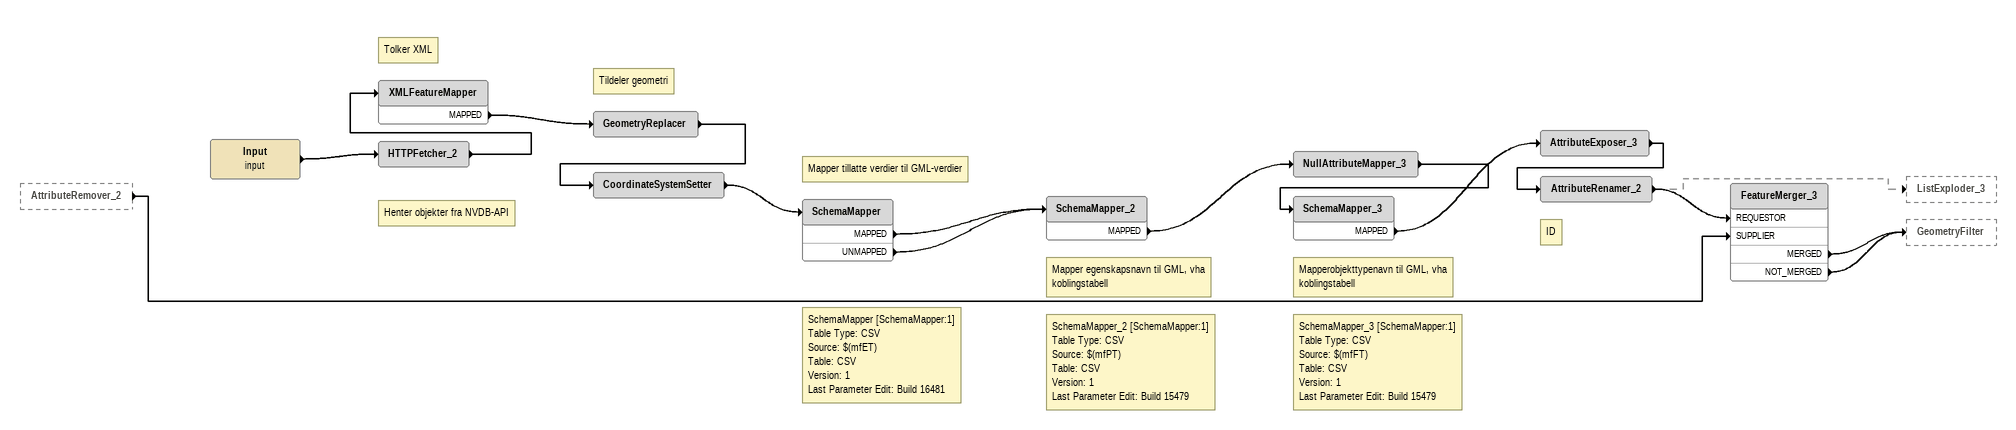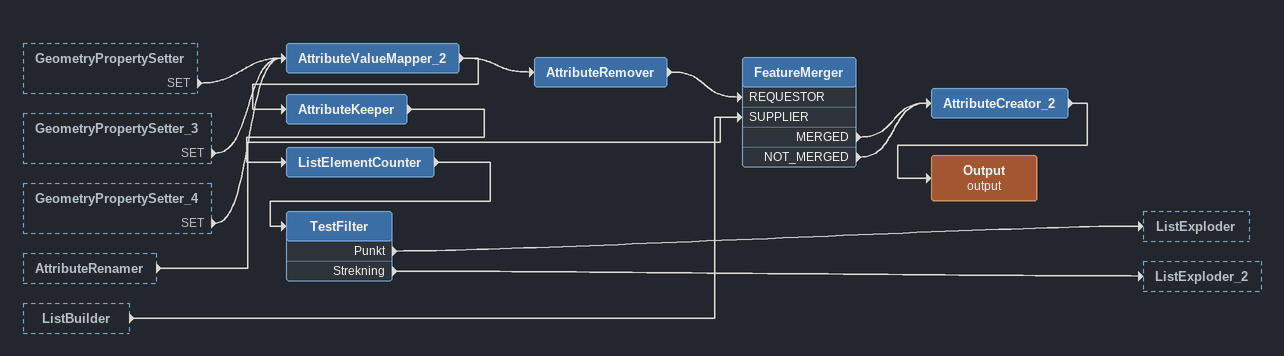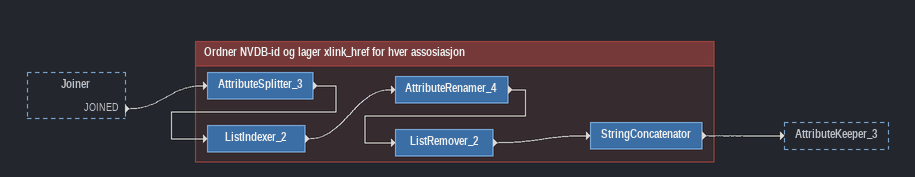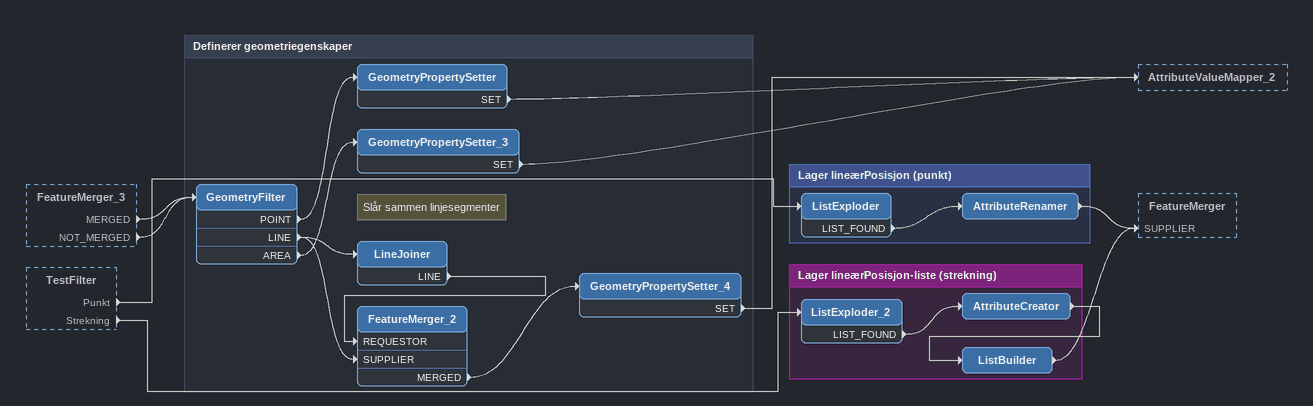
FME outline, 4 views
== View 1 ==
AttributeRemover_2 [outside]
    -> FeatureMerger_3 [SUPPLIER]
Input (input)
    -> HTTPFetcher_2
Note: Henter objekter fra NVDB-API
HTTPFetcher_2
    -> XMLFeatureMapper
Note: Tolker XML
XMLFeatureMapper
    MAPPED -> GeometryReplacer
Note: Tildeler geometri
GeometryReplacer
    -> CoordinateSystemSetter
CoordinateSystemSetter
    -> SchemaMapper
Note: SchemaMapper [SchemaMapper:1] / Table Type: CSV / Source: $(mfET) / Table: CSV / Version: 1 / Last Parameter Edit: Build 16481
Note: Mapper tillatte verdier til GML-verdier
SchemaMapper
    MAPPED -> SchemaMapper_2
    UNMAPPED -> SchemaMapper_2
Note: Mapper egenskapsnavn til GML, vha koblingstabell
Note: SchemaMapper_2 [SchemaMapper:1] / Table Type: CSV / Source: $(mfPT) / Table: CSV / Version: 1 / Last Parameter Edit: Build 15479
SchemaMapper_2
    MAPPED -> NullAttributeMapper_3
NullAttributeMapper_3
    -> SchemaMapper_3
Note: Mapperobjekttypenavn til GML, vha koblingstabell
Note: SchemaMapper_3 [SchemaMapper:1] / Table Type: CSV / Source: $(mfFT) / Table: CSV / Version: 1 / Last Parameter Edit: Build 15479
SchemaMapper_3
    MAPPED -> AttributeExposer_3
AttributeExposer_3
    -> AttributeRenamer_2
Note: ID
AttributeRenamer_2
    -> ListExploder_3 [off]
    -> FeatureMerger_3 [REQUESTOR]
FeatureMerger_3
    MERGED -> GeometryFilter
    NOT_MERGED -> GeometryFilter

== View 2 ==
GeometryPropertySetter [outside]
    SET -> AttributeValueMapper_2
GeometryPropertySetter_3 [outside]
    SET -> AttributeValueMapper_2
GeometryPropertySetter_4 [outside]
    SET -> AttributeValueMapper_2
AttributeRenamer [outside]
    -> FeatureMerger [SUPPLIER]
ListBuilder [outside]
    -> FeatureMerger [SUPPLIER]
AttributeValueMapper_2
    -> AttributeKeeper
    -> AttributeRemover
AttributeRemover
    -> FeatureMerger [REQUESTOR]
AttributeKeeper
    -> ListElementCounter
ListElementCounter
    -> TestFilter
TestFilter
    Punkt -> ListExploder
    Strekning -> ListExploder_2
FeatureMerger
    MERGED -> AttributeCreator_2
    NOT_MERGED -> AttributeCreator_2
AttributeCreator_2
    -> Output (output)
Output (output)

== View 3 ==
Joiner [outside]
    JOINED -> AttributeSplitter_3

Bookmark: Ordner NVDB-id og lager xlink_href for hver assosiasjon
AttributeSplitter_3
    -> ListIndexer_2
ListIndexer_2
    -> AttributeRenamer_4
AttributeRenamer_4
    -> ListRemover_2
ListRemover_2
    -> StringConcatenator
StringConcatenator
    -> AttributeKeeper_3

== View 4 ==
FeatureMerger_3 [outside]
    MERGED -> GeometryFilter
    NOT_MERGED -> GeometryFilter
TestFilter [outside]
    Punkt -> ListExploder
    Strekning -> ListExploder_2

Bookmark: Definerer geometriegenskaper
GeometryFilter
    POINT -> GeometryPropertySetter
    LINE -> LineJoiner
    LINE -> FeatureMerger_2 [SUPPLIER]
    AREA -> GeometryPropertySetter_3
GeometryPropertySetter
    SET -> AttributeValueMapper_2
GeometryPropertySetter_3
    SET -> AttributeValueMapper_2
Note: Slår sammen linjesegmenter
LineJoiner
    LINE -> FeatureMerger_2 [REQUESTOR]
FeatureMerger_2
    MERGED -> GeometryPropertySetter_4
GeometryPropertySetter_4
    SET -> AttributeValueMapper_2

Bookmark: Lager lineærPosisjon (punkt)
ListExploder
    LIST_FOUND -> AttributeRenamer
AttributeRenamer
    -> FeatureMerger [SUPPLIER]

Bookmark: Lager lineærPosisjon-liste (strekning)
ListExploder_2
    LIST_FOUND -> AttributeCreator
AttributeCreator
    -> ListBuilder
ListBuilder
    -> FeatureMerger [SUPPLIER]
